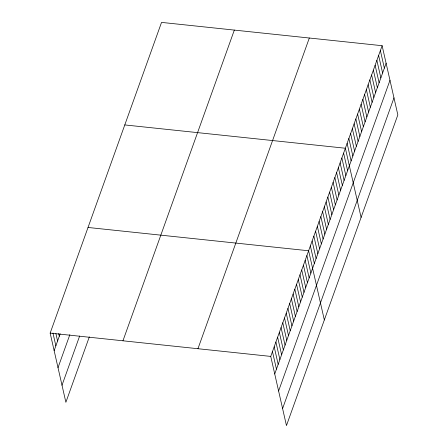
<?xml version="1.0" encoding="UTF-8"?>
<svg xmlns="http://www.w3.org/2000/svg" width="448" height="448" viewBox="0 0 448 448"><rect width="100%" height="100%" fill="white"/><g stroke="black" fill="none" stroke-linecap="round" stroke-linejoin="round"><path stroke-width="0.67" d="M89.331 336.868L65.878 402.293L50.159 333.105L161.538 22.4L382.122 45.707L397.841 114.895L286.462 425.6L270.743 356.412L382.122 45.707M54.141 350.638L60.166 333.833M58.016 367.685L69.849 334.673M62.003 385.246L79.649 336.028M122.954 340.794L234.332 30.089M197.949 348.718L309.327 38.013M274.73 373.946L386.109 63.241M278.6 390.992L389.978 80.287M282.593 408.554L393.971 97.849M124.779 124.93L345.369 148.238L361.088 217.431M88.026 227.466L308.616 250.768L324.335 319.962M50.159 333.105L270.743 356.412M380.374 50.59L384.356 68.124M378.622 55.474L382.609 73.007M376.874 60.351L380.856 77.89M375.122 65.234L379.109 82.774M373.374 70.118L377.356 87.657M371.622 75.001L375.609 92.54M369.874 79.884L373.856 97.423M368.122 84.767L372.103 102.301M366.369 89.65L370.356 107.184M364.622 94.534L368.603 112.067M362.869 99.411L366.856 116.95M361.122 104.294L365.103 121.834M359.369 109.178L363.356 126.717M357.622 114.061L361.603 131.6M355.869 118.944L359.856 136.483M354.122 123.827L358.103 141.361M352.369 128.71L356.356 146.244M350.622 133.594L354.603 151.127M348.869 138.471L352.85 156.01M347.116 143.354L351.103 160.894M343.616 153.121L347.603 170.66M341.869 158.004L345.85 175.543M340.116 162.887L344.103 180.421M338.369 167.77L342.35 185.304M336.616 172.648L340.603 190.187M334.869 177.531L338.85 195.07M333.116 182.414L337.103 199.954M331.369 187.298L335.35 204.837M329.616 192.181L333.603 209.72M327.863 197.064L331.85 214.598M326.116 201.947L330.098 219.481M324.363 206.83L328.35 224.364M322.616 211.708L326.598 229.247M320.863 216.591L324.85 234.13M319.116 221.474L323.098 239.014M317.363 226.358L321.35 243.897M315.616 231.241L319.598 248.78M313.863 236.124L317.85 253.658M312.116 241.007L316.098 258.541M310.363 245.89L314.35 263.424M306.891 255.573L310.878 273.112M305.172 260.372L309.154 277.911M303.447 265.177L307.434 282.71M301.728 269.976L305.71 287.515M300.009 274.781L303.99 292.314M298.284 279.58L302.271 297.119M296.565 284.385L300.546 301.918M294.84 289.184L298.827 306.723M293.121 293.989L297.108 311.522M291.402 298.788L295.383 316.327M289.677 303.593L293.664 321.126M287.958 308.392L291.939 325.931M286.238 313.191L290.22 330.73M284.514 317.996L288.501 335.535M282.794 322.795L286.776 340.334M281.07 327.6L285.057 345.134M279.35 332.399L283.338 349.938M277.631 337.204L281.613 354.738M275.906 342.003L279.894 359.542M274.187 346.808L278.169 364.342M272.468 351.607L276.45 369.146M58.694 333.536L59.304 336.235M55.899 333.62L57.585 341.034M52.954 333.021L55.86 345.839"/></g></svg>
